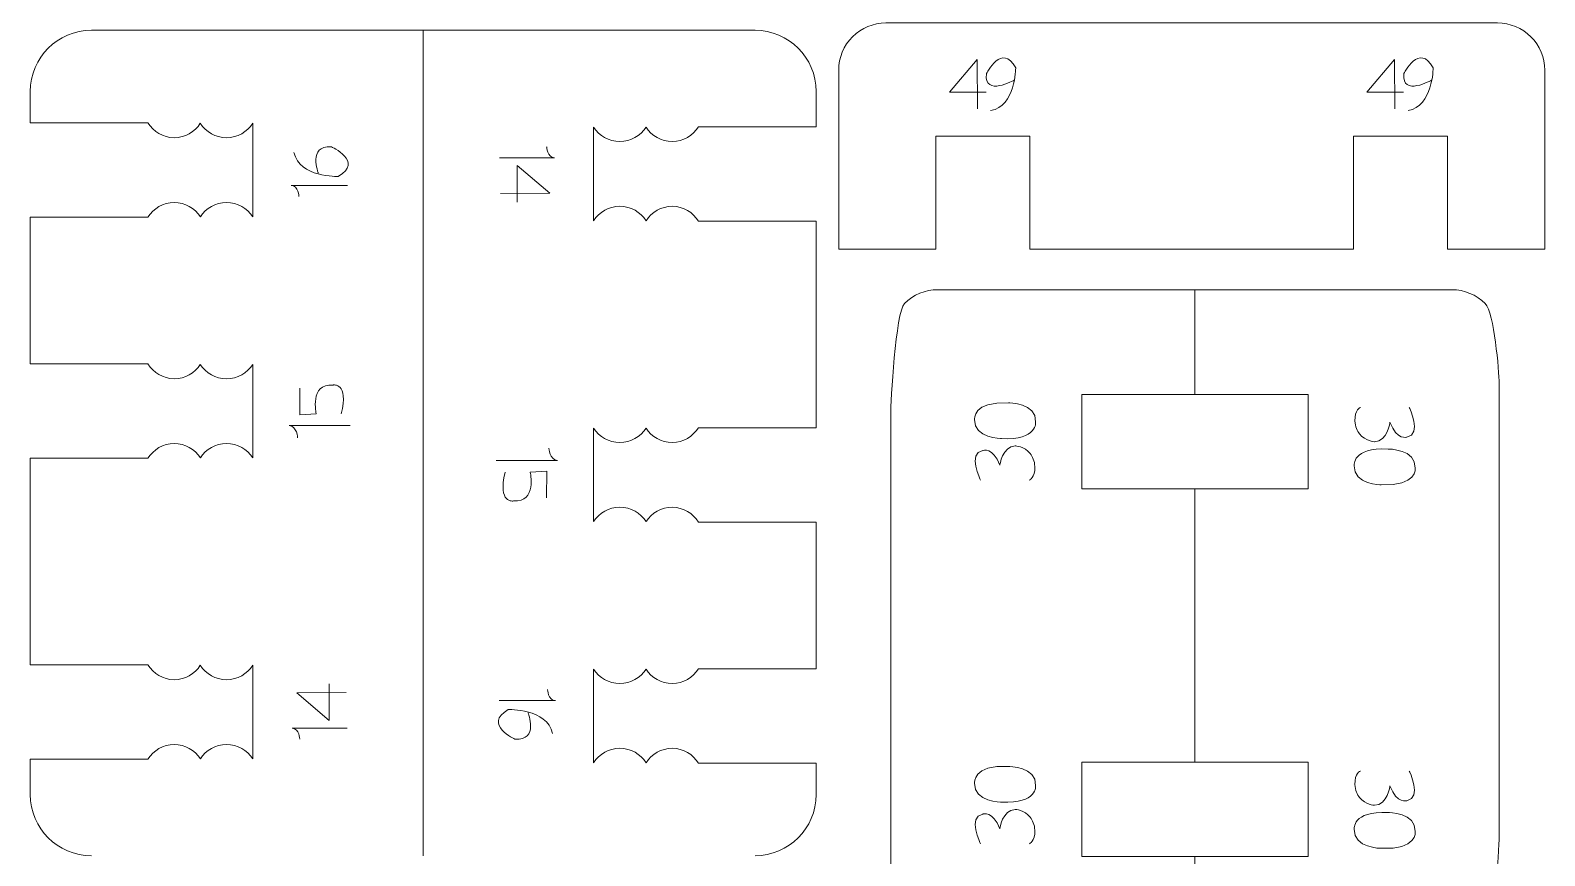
# Model space of a CAD drawing. Header units: centimetres. Extents: x -25 to 25, y -32.5 to 32.5.
# Drawn here: x -17.586 to -12.726, y 1.013 to 3.662 of the extents above; entities that cross this region are included whole.
import ezdxf

# ---------------------------------------------------------------- set-up
doc = ezdxf.new("R2010")
doc.units = ezdxf.units.CM
doc.header["$MEASUREMENT"] = 0
doc.layers.add('Capa 1', color=7, linetype='Continuous')

msp = doc.modelspace()

# ---------------------------------------------------------------- linework, layer by layer
at = {"layer": 'Capa 1', "color": 250, "lineweight": 9}
for points, knots in [([(-17.39041, 3.66215), (-17.49821, 3.66215), (-17.58641, 3.57395), (-17.58641, 3.46615), (-17.58641, 3.46615), (-17.58641, 3.46615), (-17.58641, 3.36504), (-17.58641, 3.36504), (-17.58641, 3.36504), (-17.58641, 3.36504), (-17.20912, 3.36504), (-17.20912, 3.36504), (-17.20912, 3.36504), (-17.19134, 3.33734), (-17.16042, 3.3175), (-17.12506, 3.3175), (-17.12506, 3.3175), (-17.0897, 3.3175), (-17.05862, 3.33586), (-17.04084, 3.36356)], [0, 0, 0, 0, 0.1666667, 0.1666667, 0.1666667, 0.1666667, 0.3333333, 0.3333333, 0.3333333, 0.3333333, 0.5, 0.5, 0.5, 0.5, 0.6666667, 0.6666667, 0.6666667, 0.6666667, 1, 1, 1, 1]), ([(-15.26053, 3.66215), (-15.15273, 3.66215), (-15.06453, 3.57395), (-15.06453, 3.46615), (-15.06453, 3.46615), (-15.06453, 3.46615), (-15.06453, 3.35264), (-15.06453, 3.35264), (-15.06453, 3.35264), (-15.06453, 3.35264), (-15.44182, 3.35264), (-15.44182, 3.35264), (-15.44182, 3.35264), (-15.4596, 3.32494), (-15.49068, 3.30507), (-15.52604, 3.30507), (-15.52604, 3.30507), (-15.5614, 3.30507), (-15.59248, 3.32343), (-15.61026, 3.35113)], [0, 0, 0, 0, 0.1666667, 0.1666667, 0.1666667, 0.1666667, 0.3333333, 0.3333333, 0.3333333, 0.3333333, 0.5, 0.5, 0.5, 0.5, 0.6666667, 0.6666667, 0.6666667, 0.6666667, 1, 1, 1, 1]), ([(-14.37847, 2.95941), (-14.37847, 2.95941), (-14.37847, 3.3225), (-14.37847, 3.3225), (-14.37847, 3.3225), (-14.37847, 3.3225), (-14.67981, 3.3225), (-14.67981, 3.3225), (-14.67981, 3.3225), (-14.67981, 3.3225), (-14.67981, 2.95941), (-14.67981, 2.95941), (-14.67981, 2.95941), (-14.67981, 2.95941), (-14.992, 2.95941), (-14.992, 2.95941), (-14.992, 2.95941), (-14.992, 2.95941), (-14.992, 3.53432), (-14.992, 3.53432), (-14.992, 3.53432), (-14.99195, 3.57446), (-14.97598, 3.61303), (-14.9476, 3.64137), (-14.9476, 3.64137), (-14.91921, 3.66971), (-14.88083, 3.68568), (-14.84068, 3.68563), (-14.84068, 3.68563), (-14.84068, 3.68563), (-12.87758, 3.68563), (-12.87758, 3.68563), (-12.87758, 3.68563), (-12.83743, 3.68558), (-12.79891, 3.66957), (-12.77057, 3.64123), (-12.77057, 3.64123), (-12.74223, 3.61284), (-12.72626, 3.57446), (-12.72631, 3.53432), (-12.72631, 3.53432), (-12.72631, 3.53432), (-12.72631, 2.95941), (-12.72631, 2.95941), (-12.72631, 2.95941), (-12.72631, 2.95941), (-13.0385, 2.95941), (-13.0385, 2.95941), (-13.0385, 2.95941), (-13.0385, 2.95941), (-13.0385, 3.3225), (-13.0385, 3.3225), (-13.0385, 3.3225), (-13.0385, 3.3225), (-13.33978, 3.3225), (-13.33978, 3.3225), (-13.33978, 3.3225), (-13.33978, 3.3225), (-13.33978, 2.95941), (-13.33978, 2.95941), (-13.33978, 2.95941), (-13.33978, 2.95941), (-14.37847, 2.95941), (-14.37847, 2.95941)], [0, 0, 0, 0, 0.0588235, 0.0588235, 0.0588235, 0.0588235, 0.1176471, 0.1176471, 0.1176471, 0.1176471, 0.1764706, 0.1764706, 0.1764706, 0.1764706, 0.2352941, 0.2352941, 0.2352941, 0.2352941, 0.2941176, 0.2941176, 0.2941176, 0.2941176, 0.3529412, 0.3529412, 0.3529412, 0.3529412, 0.4117647, 0.4117647, 0.4117647, 0.4117647, 0.4705882, 0.4705882, 0.4705882, 0.4705882, 0.5294118, 0.5294118, 0.5294118, 0.5294118, 0.5882353, 0.5882353, 0.5882353, 0.5882353, 0.6470588, 0.6470588, 0.6470588, 0.6470588, 0.7058824, 0.7058824, 0.7058824, 0.7058824, 0.7647059, 0.7647059, 0.7647059, 0.7647059, 0.8235294, 0.8235294, 0.8235294, 0.8235294, 0.8823529, 0.8823529, 0.8823529, 0.8823529, 1, 1, 1, 1]), ([(-17.04084, 3.36356), (-17.02306, 3.33586), (-16.99198, 3.3175), (-16.95662, 3.3175), (-16.95662, 3.3175), (-16.92126, 3.3175), (-16.89018, 3.33586), (-16.8724, 3.36356)], [0, 0, 0, 0, 0.3333333, 0.3333333, 0.3333333, 0.3333333, 1, 1, 1, 1]), ([(-15.61026, 3.35113), (-15.62804, 3.32343), (-15.65912, 3.30507), (-15.69448, 3.30507), (-15.69448, 3.30507), (-15.72984, 3.30507), (-15.76092, 3.32343), (-15.7787, 3.35113)], [0, 0, 0, 0, 0.3333333, 0.3333333, 0.3333333, 0.3333333, 1, 1, 1, 1]), ([(-17.04084, 2.59), (-17.05862, 2.5623), (-17.0897, 2.54394), (-17.12506, 2.54394), (-17.12506, 2.54394), (-17.16042, 2.54394), (-17.19134, 2.56378), (-17.20912, 2.59148), (-17.20912, 2.59148), (-17.20912, 2.59148), (-17.58641, 2.59148), (-17.58641, 2.59148), (-17.58641, 2.59148), (-17.58641, 2.59148), (-17.58641, 3.06204), (-17.58641, 3.06204), (-17.58641, 3.06204), (-17.58641, 3.06204), (-17.20912, 3.06204), (-17.20912, 3.06204), (-17.20912, 3.06204), (-17.19134, 3.08974), (-17.16026, 3.10961), (-17.1249, 3.10961), (-17.1249, 3.10961), (-17.08954, 3.10961), (-17.05846, 3.09125), (-17.04068, 3.06355)], [0, 0, 0, 0, 0.125, 0.125, 0.125, 0.125, 0.25, 0.25, 0.25, 0.25, 0.375, 0.375, 0.375, 0.375, 0.5, 0.5, 0.5, 0.5, 0.625, 0.625, 0.625, 0.625, 0.75, 0.75, 0.75, 0.75, 1, 1, 1, 1]), ([(-17.04068, 3.06355), (-17.0229, 3.09125), (-16.99182, 3.10961), (-16.95646, 3.10961), (-16.95646, 3.10961), (-16.9211, 3.10961), (-16.89002, 3.09125), (-16.87224, 3.06355)], [0, 0, 0, 0, 0.3333333, 0.3333333, 0.3333333, 0.3333333, 1, 1, 1, 1]), ([(-15.6101, 3.05112), (-15.62788, 3.07882), (-15.65896, 3.09718), (-15.69432, 3.09718), (-15.69432, 3.09718), (-15.72968, 3.09718), (-15.76076, 3.07882), (-15.77854, 3.05112)], [0, 0, 0, 0, 0.3333333, 0.3333333, 0.3333333, 0.3333333, 1, 1, 1, 1]), ([(-15.6101, 3.05112), (-15.59232, 3.07882), (-15.56124, 3.09718), (-15.52588, 3.09718), (-15.52588, 3.09718), (-15.49052, 3.09718), (-15.4596, 3.07734), (-15.44182, 3.04964), (-15.44182, 3.04964), (-15.44182, 3.04964), (-15.06453, 3.04964), (-15.06453, 3.04964), (-15.06453, 3.04964), (-15.06453, 3.04964), (-15.06453, 2.38671), (-15.06453, 2.38671), (-15.06453, 2.38671), (-15.06453, 2.38671), (-15.44182, 2.38671), (-15.44182, 2.38671), (-15.44182, 2.38671), (-15.4596, 2.35901), (-15.49068, 2.33914), (-15.52604, 2.33914), (-15.52604, 2.33914), (-15.5614, 2.33914), (-15.59248, 2.3575), (-15.61026, 2.3852)], [0, 0, 0, 0, 0.125, 0.125, 0.125, 0.125, 0.25, 0.25, 0.25, 0.25, 0.375, 0.375, 0.375, 0.375, 0.5, 0.5, 0.5, 0.5, 0.625, 0.625, 0.625, 0.625, 0.75, 0.75, 0.75, 0.75, 1, 1, 1, 1]), ([(-14.212, 1.2372), (-14.212, 1.2372), (-14.212, 1.0859), (-14.212, 1.0859), (-14.212, 1.0859), (-14.212, 1.0859), (-14.212, 1.01025), (-14.212, 1.01025), (-14.212, 1.01025), (-14.212, 1.01025), (-13.84892, 1.01025), (-13.84892, 1.01025), (-13.84892, 1.01025), (-13.84892, 1.01025), (-13.84892, 0.67373), (-13.84892, 0.67373), (-13.84892, 0.67373), (-13.84892, 0.67373), (-14.67383, 0.67373), (-14.67383, 0.67373), (-14.67383, 0.67373), (-14.71398, 0.67378), (-14.75255, 0.68975), (-14.78088, 0.71813), (-14.78088, 0.71813), (-14.80921, 0.74652), (-14.82519, 0.9349), (-14.82514, 0.97505), (-14.82514, 0.97505), (-14.82514, 0.97505), (-14.82514, 2.42822), (-14.82514, 2.42822), (-14.82514, 2.42822), (-14.82514, 2.46836), (-14.80912, 2.75687), (-14.78074, 2.78523), (-14.78074, 2.78523), (-14.75234, 2.8136), (-14.71398, 2.82952), (-14.67383, 2.82947), (-14.67383, 2.82947), (-14.67383, 2.82947), (-13.84892, 2.82947), (-13.84892, 2.82947), (-13.84892, 2.82947), (-13.84892, 2.82947), (-13.84892, 2.49298), (-13.84892, 2.49298), (-13.84892, 2.49298), (-13.84892, 2.49298), (-14.212, 2.49298), (-14.212, 2.49298), (-14.212, 2.49298), (-14.212, 2.49298), (-14.212, 2.41732), (-14.212, 2.41732), (-14.212, 2.41732), (-14.212, 2.41732), (-14.212, 2.26605), (-14.212, 2.26605), (-14.212, 2.26605), (-14.212, 2.26605), (-14.212, 2.19038), (-14.212, 2.19038), (-14.212, 2.19038), (-14.212, 2.19038), (-13.84892, 2.19038), (-13.84892, 2.19038), (-13.84892, 2.19038), (-13.84892, 2.19038), (-13.84892, 1.31285), (-13.84892, 1.31285), (-13.84892, 1.31285), (-13.84892, 1.31285), (-14.212, 1.31285), (-14.212, 1.31285), (-14.212, 1.31285), (-14.212, 1.31285), (-14.212, 1.2372), (-14.212, 1.2372)], [0, 0, 0, 0, 0.047619, 0.047619, 0.047619, 0.047619, 0.0952381, 0.0952381, 0.0952381, 0.0952381, 0.1428571, 0.1428571, 0.1428571, 0.1428571, 0.1904762, 0.1904762, 0.1904762, 0.1904762, 0.2380952, 0.2380952, 0.2380952, 0.2380952, 0.2857143, 0.2857143, 0.2857143, 0.2857143, 0.3333333, 0.3333333, 0.3333333, 0.3333333, 0.3809524, 0.3809524, 0.3809524, 0.3809524, 0.4285714, 0.4285714, 0.4285714, 0.4285714, 0.4761905, 0.4761905, 0.4761905, 0.4761905, 0.5238095, 0.5238095, 0.5238095, 0.5238095, 0.5714286, 0.5714286, 0.5714286, 0.5714286, 0.6190476, 0.6190476, 0.6190476, 0.6190476, 0.6666667, 0.6666667, 0.6666667, 0.6666667, 0.7142857, 0.7142857, 0.7142857, 0.7142857, 0.7619048, 0.7619048, 0.7619048, 0.7619048, 0.8095238, 0.8095238, 0.8095238, 0.8095238, 0.8571429, 0.8571429, 0.8571429, 0.8571429, 0.9047619, 0.9047619, 0.9047619, 0.9047619, 1, 1, 1, 1]), ([(-13.84892, 2.8295), (-13.84892, 2.8295), (-13.02401, 2.8295), (-13.02401, 2.8295), (-13.02401, 2.8295), (-12.98386, 2.82945), (-12.94529, 2.81348), (-12.91696, 2.7851), (-12.91696, 2.7851), (-12.88863, 2.75671), (-12.87265, 2.56833), (-12.8727, 2.52818), (-12.8727, 2.52818), (-12.8727, 2.52818), (-12.8727, 1.07501), (-12.8727, 1.07501), (-12.8727, 1.07501), (-12.8727, 1.03487), (-12.88872, 0.74636), (-12.9171, 0.718), (-12.9171, 0.718), (-12.9455, 0.68963), (-12.98386, 0.67371), (-13.02401, 0.67376), (-13.02401, 0.67376), (-13.02401, 0.67376), (-13.84892, 0.67376), (-13.84892, 0.67376)], [0, 0, 0, 0, 0.125, 0.125, 0.125, 0.125, 0.25, 0.25, 0.25, 0.25, 0.375, 0.375, 0.375, 0.375, 0.5, 0.5, 0.5, 0.5, 0.625, 0.625, 0.625, 0.625, 0.75, 0.75, 0.75, 0.75, 1, 1, 1, 1]), ([(-17.04084, 2.59), (-17.02306, 2.5623), (-16.99198, 2.54394), (-16.95662, 2.54394), (-16.95662, 2.54394), (-16.92126, 2.54394), (-16.89018, 2.5623), (-16.8724, 2.59)], [0, 0, 0, 0, 0.3333333, 0.3333333, 0.3333333, 0.3333333, 1, 1, 1, 1]), ([(-13.84892, 2.19038), (-13.84892, 2.19038), (-13.48584, 2.19038), (-13.48584, 2.19038), (-13.48584, 2.19038), (-13.48584, 2.19038), (-13.48584, 2.26603), (-13.48584, 2.26603), (-13.48584, 2.26603), (-13.48584, 2.26603), (-13.48584, 2.41733), (-13.48584, 2.41733), (-13.48584, 2.41733), (-13.48584, 2.41733), (-13.48584, 2.49298), (-13.48584, 2.49298), (-13.48584, 2.49298), (-13.48584, 2.49298), (-13.84892, 2.49298), (-13.84892, 2.49298)], [0, 0, 0, 0, 0.1666667, 0.1666667, 0.1666667, 0.1666667, 0.3333333, 0.3333333, 0.3333333, 0.3333333, 0.5, 0.5, 0.5, 0.5, 0.6666667, 0.6666667, 0.6666667, 0.6666667, 1, 1, 1, 1]), ([(-15.61026, 2.3852), (-15.62804, 2.3575), (-15.65912, 2.33914), (-15.69448, 2.33914), (-15.69448, 2.33914), (-15.72984, 2.33914), (-15.76092, 2.3575), (-15.7787, 2.3852)], [0, 0, 0, 0, 0.3333333, 0.3333333, 0.3333333, 0.3333333, 1, 1, 1, 1]), ([(-17.04084, 1.62407), (-17.05862, 1.59637), (-17.0897, 1.57801), (-17.12506, 1.57801), (-17.12506, 1.57801), (-17.16042, 1.57801), (-17.19134, 1.59785), (-17.20912, 1.62555), (-17.20912, 1.62555), (-17.20912, 1.62555), (-17.58641, 1.62555), (-17.58641, 1.62555), (-17.58641, 1.62555), (-17.58641, 1.62555), (-17.58641, 2.28848), (-17.58641, 2.28848), (-17.58641, 2.28848), (-17.58641, 2.28848), (-17.20912, 2.28848), (-17.20912, 2.28848), (-17.20912, 2.28848), (-17.19134, 2.31618), (-17.16026, 2.33605), (-17.1249, 2.33605), (-17.1249, 2.33605), (-17.08954, 2.33605), (-17.05846, 2.31769), (-17.04068, 2.28999)], [0, 0, 0, 0, 0.125, 0.125, 0.125, 0.125, 0.25, 0.25, 0.25, 0.25, 0.375, 0.375, 0.375, 0.375, 0.5, 0.5, 0.5, 0.5, 0.625, 0.625, 0.625, 0.625, 0.75, 0.75, 0.75, 0.75, 1, 1, 1, 1]), ([(-17.04068, 2.28999), (-17.0229, 2.31769), (-16.99182, 2.33605), (-16.95646, 2.33605), (-16.95646, 2.33605), (-16.9211, 2.33605), (-16.89002, 2.31769), (-16.87224, 2.28999)], [0, 0, 0, 0, 0.3333333, 0.3333333, 0.3333333, 0.3333333, 1, 1, 1, 1]), ([(-15.6101, 2.08519), (-15.62788, 2.11289), (-15.65896, 2.13125), (-15.69432, 2.13125), (-15.69432, 2.13125), (-15.72968, 2.13125), (-15.76076, 2.11289), (-15.77854, 2.08519)], [0, 0, 0, 0, 0.3333333, 0.3333333, 0.3333333, 0.3333333, 1, 1, 1, 1]), ([(-15.6101, 2.08519), (-15.59232, 2.11289), (-15.56124, 2.13125), (-15.52588, 2.13125), (-15.52588, 2.13125), (-15.49052, 2.13125), (-15.4596, 2.11141), (-15.44182, 2.08371), (-15.44182, 2.08371), (-15.44182, 2.08371), (-15.06453, 2.08371), (-15.06453, 2.08371), (-15.06453, 2.08371), (-15.06453, 2.08371), (-15.06453, 1.61315), (-15.06453, 1.61315), (-15.06453, 1.61315), (-15.06453, 1.61315), (-15.44182, 1.61315), (-15.44182, 1.61315), (-15.44182, 1.61315), (-15.4596, 1.58545), (-15.49068, 1.56558), (-15.52604, 1.56558), (-15.52604, 1.56558), (-15.5614, 1.56558), (-15.59248, 1.58394), (-15.61026, 1.61164)], [0, 0, 0, 0, 0.125, 0.125, 0.125, 0.125, 0.25, 0.25, 0.25, 0.25, 0.375, 0.375, 0.375, 0.375, 0.5, 0.5, 0.5, 0.5, 0.625, 0.625, 0.625, 0.625, 0.75, 0.75, 0.75, 0.75, 1, 1, 1, 1]), ([(-17.04084, 1.62407), (-17.02306, 1.59637), (-16.99198, 1.57801), (-16.95662, 1.57801), (-16.95662, 1.57801), (-16.92126, 1.57801), (-16.89018, 1.59637), (-16.8724, 1.62407)], [0, 0, 0, 0, 0.3333333, 0.3333333, 0.3333333, 0.3333333, 1, 1, 1, 1]), ([(-15.61026, 1.61164), (-15.62804, 1.58394), (-15.65912, 1.56558), (-15.69448, 1.56558), (-15.69448, 1.56558), (-15.72984, 1.56558), (-15.76092, 1.58394), (-15.7787, 1.61164)], [0, 0, 0, 0, 0.3333333, 0.3333333, 0.3333333, 0.3333333, 1, 1, 1, 1]), ([(-17.39041, 1.01304), (-17.49821, 1.01304), (-17.58641, 1.10124), (-17.58641, 1.20904), (-17.58641, 1.20904), (-17.58641, 1.20904), (-17.58641, 1.32255), (-17.58641, 1.32255), (-17.58641, 1.32255), (-17.58641, 1.32255), (-17.20912, 1.32255), (-17.20912, 1.32255), (-17.20912, 1.32255), (-17.19134, 1.35025), (-17.16026, 1.37012), (-17.1249, 1.37012), (-17.1249, 1.37012), (-17.08954, 1.37012), (-17.05846, 1.35176), (-17.04068, 1.32406)], [0, 0, 0, 0, 0.1666667, 0.1666667, 0.1666667, 0.1666667, 0.3333333, 0.3333333, 0.3333333, 0.3333333, 0.5, 0.5, 0.5, 0.5, 0.6666667, 0.6666667, 0.6666667, 0.6666667, 1, 1, 1, 1]), ([(-17.04068, 1.32406), (-17.0229, 1.35176), (-16.99182, 1.37012), (-16.95646, 1.37012), (-16.95646, 1.37012), (-16.9211, 1.37012), (-16.89002, 1.35176), (-16.87224, 1.32406)], [0, 0, 0, 0, 0.3333333, 0.3333333, 0.3333333, 0.3333333, 1, 1, 1, 1]), ([(-15.6101, 1.31163), (-15.62788, 1.33933), (-15.65896, 1.35769), (-15.69432, 1.35769), (-15.69432, 1.35769), (-15.72968, 1.35769), (-15.76076, 1.33933), (-15.77854, 1.31163)], [0, 0, 0, 0, 0.3333333, 0.3333333, 0.3333333, 0.3333333, 1, 1, 1, 1]), ([(-15.26053, 1.01304), (-15.15273, 1.01304), (-15.06453, 1.10124), (-15.06453, 1.20904), (-15.06453, 1.20904), (-15.06453, 1.20904), (-15.06453, 1.31015), (-15.06453, 1.31015), (-15.06453, 1.31015), (-15.06453, 1.31015), (-15.44182, 1.31015), (-15.44182, 1.31015), (-15.44182, 1.31015), (-15.4596, 1.33785), (-15.49052, 1.35769), (-15.52588, 1.35769), (-15.52588, 1.35769), (-15.56124, 1.35769), (-15.59232, 1.33933), (-15.6101, 1.31163)], [0, 0, 0, 0, 0.1666667, 0.1666667, 0.1666667, 0.1666667, 0.3333333, 0.3333333, 0.3333333, 0.3333333, 0.5, 0.5, 0.5, 0.5, 0.6666667, 0.6666667, 0.6666667, 0.6666667, 1, 1, 1, 1]), ([(-13.84892, 1.01025), (-13.84892, 1.01025), (-13.48584, 1.01025), (-13.48584, 1.01025), (-13.48584, 1.01025), (-13.48584, 1.01025), (-13.48584, 1.08591), (-13.48584, 1.08591), (-13.48584, 1.08591), (-13.48584, 1.08591), (-13.48584, 1.23718), (-13.48584, 1.23718), (-13.48584, 1.23718), (-13.48584, 1.23718), (-13.48584, 1.31285), (-13.48584, 1.31285), (-13.48584, 1.31285), (-13.48584, 1.31285), (-13.84892, 1.31285), (-13.84892, 1.31285)], [0, 0, 0, 0, 0.1666667, 0.1666667, 0.1666667, 0.1666667, 0.3333333, 0.3333333, 0.3333333, 0.3333333, 0.5, 0.5, 0.5, 0.5, 0.6666667, 0.6666667, 0.6666667, 0.6666667, 1, 1, 1, 1])]:
    msp.add_open_spline(points, degree=3, knots=knots, dxfattribs=at)
at = {"layer": 'Capa 1', "color": 250, "lineweight": 20}
msp.add_open_spline([(-17.39041, 3.66215), (-17.39041, 3.66215), (-15.26053, 3.66215), (-15.26053, 3.66215)], degree=3, dxfattribs=at)
at = {"layer": 'Capa 1', "color": 250, "lineweight": 9}
for points in [[(-16.32547, 1.01304), (-16.32547, 1.01304), (-16.32547, 3.66215), (-16.32547, 3.66215)], [(-16.87224, 3.06355), (-16.87224, 3.06355), (-16.8724, 3.36356), (-16.8724, 3.36356)], [(-15.7787, 3.35113), (-15.7787, 3.35113), (-15.77854, 3.05112), (-15.77854, 3.05112)], [(-16.87224, 2.28999), (-16.87224, 2.28999), (-16.8724, 2.59), (-16.8724, 2.59)], [(-15.7787, 2.3852), (-15.7787, 2.3852), (-15.77854, 2.08519), (-15.77854, 2.08519)], [(-16.87224, 1.32406), (-16.87224, 1.32406), (-16.8724, 1.62407), (-16.8724, 1.62407)], [(-15.7787, 1.61164), (-15.7787, 1.61164), (-15.77854, 1.31163), (-15.77854, 1.31163)]]:
    msp.add_open_spline(points, degree=3, dxfattribs=at)
at = {"layer": 'Capa 1', "color": 22, "lineweight": 5}
for points, knots in [([(-14.42809, 3.50255), (-14.42809, 3.50255), (-14.52518, 3.4477), (-14.51822, 3.52259), (-14.51822, 3.52259), (-14.51822, 3.52259), (-14.46769, 3.62388), (-14.42396, 3.54115), (-14.42396, 3.54115), (-14.42396, 3.54115), (-14.42436, 3.41828), (-14.50445, 3.40452)], [0, 0, 0, 0, 0.25, 0.25, 0.25, 0.25, 0.5, 0.5, 0.5, 0.5, 1, 1, 1, 1]), ([(-13.08849, 3.50255), (-13.08849, 3.50255), (-13.18558, 3.4477), (-13.17862, 3.52259), (-13.17862, 3.52259), (-13.17862, 3.52259), (-13.12809, 3.62388), (-13.08436, 3.54115), (-13.08436, 3.54115), (-13.08436, 3.54115), (-13.08476, 3.41828), (-13.16485, 3.40452)], [0, 0, 0, 0, 0.25, 0.25, 0.25, 0.25, 0.5, 0.5, 0.5, 0.5, 1, 1, 1, 1]), ([(-14.51867, 3.46399), (-14.51867, 3.46399), (-14.63691, 3.46399), (-14.63691, 3.46399), (-14.63691, 3.46399), (-14.63691, 3.46399), (-14.54797, 3.56864), (-14.54797, 3.56864), (-14.54797, 3.56864), (-14.54797, 3.56864), (-14.54694, 3.40955), (-14.54694, 3.40955)], [0, 0, 0, 0, 0.25, 0.25, 0.25, 0.25, 0.5, 0.5, 0.5, 0.5, 1, 1, 1, 1]), ([(-13.17907, 3.46399), (-13.17907, 3.46399), (-13.29731, 3.46399), (-13.29731, 3.46399), (-13.29731, 3.46399), (-13.29731, 3.46399), (-13.20837, 3.56864), (-13.20837, 3.56864), (-13.20837, 3.56864), (-13.20837, 3.56864), (-13.20734, 3.40955), (-13.20734, 3.40955)], [0, 0, 0, 0, 0.25, 0.25, 0.25, 0.25, 0.5, 0.5, 0.5, 0.5, 1, 1, 1, 1]), ([(-16.66197, 3.20316), (-16.66197, 3.20316), (-16.69693, 3.2927), (-16.62048, 3.28843), (-16.62048, 3.28843), (-16.62048, 3.28843), (-16.51547, 3.24084), (-16.59799, 3.19319), (-16.59799, 3.19319), (-16.59799, 3.19319), (-16.72309, 3.18893), (-16.74013, 3.26991)], [0, 0, 0, 0, 0.25, 0.25, 0.25, 0.25, 0.5, 0.5, 0.5, 0.5, 1, 1, 1, 1]), ([(-16.02351, 3.11045), (-16.02351, 3.11045), (-16.02351, 3.22806), (-16.02351, 3.22806), (-16.02351, 3.22806), (-16.02351, 3.22806), (-15.91942, 3.1396), (-15.91942, 3.1396), (-15.91942, 3.1396), (-15.91942, 3.1396), (-16.07766, 3.13858), (-16.07766, 3.13858)], [0, 0, 0, 0, 0.25, 0.25, 0.25, 0.25, 0.5, 0.5, 0.5, 0.5, 1, 1, 1, 1]), ([(-16.66871, 2.4308), (-16.66871, 2.4308), (-16.69127, 2.52931), (-16.61512, 2.52352), (-16.61512, 2.52352), (-16.61512, 2.52352), (-16.56291, 2.53394), (-16.58842, 2.4308)], [0, 0, 0, 0, 0.3333333, 0.3333333, 0.3333333, 0.3333333, 1, 1, 1, 1]), ([(-16.72105, 2.51346), (-16.72105, 2.51346), (-16.72157, 2.42771), (-16.72157, 2.42771), (-16.72157, 2.42771), (-16.72157, 2.42771), (-16.66871, 2.4308), (-16.66871, 2.4308)], [0, 0, 0, 0, 0.3333333, 0.3333333, 0.3333333, 0.3333333, 1, 1, 1, 1]), ([(-14.55597, 2.41277), (-14.55597, 2.41277), (-14.56362, 2.47244), (-14.44678, 2.46645), (-14.44678, 2.46645), (-14.44678, 2.46645), (-14.35773, 2.46641), (-14.35997, 2.40545)], [0, 0, 0, 0, 0.3333333, 0.3333333, 0.3333333, 0.3333333, 1, 1, 1, 1]), ([(-13.31794, 2.45175), (-13.31794, 2.45175), (-13.33642, 2.44452), (-13.33522, 2.40847), (-13.33522, 2.40847), (-13.3346, 2.38976), (-13.32791, 2.37636), (-13.32026, 2.36664), (-13.32026, 2.36664), (-13.30156, 2.34294), (-13.27252, 2.34172), (-13.27252, 2.34172), (-13.27252, 2.34172), (-13.23081, 2.34294), (-13.22277, 2.40416), (-13.22277, 2.40416), (-13.22277, 2.40416), (-13.20048, 2.3442), (-13.16835, 2.35657), (-13.16835, 2.35657), (-13.16835, 2.35657), (-13.11892, 2.36521), (-13.16091, 2.45175), (-13.16091, 2.45175)], [0, 0, 0, 0, 0.1428571, 0.1428571, 0.1428571, 0.1428571, 0.2857143, 0.2857143, 0.2857143, 0.2857143, 0.4285714, 0.4285714, 0.4285714, 0.4285714, 0.5714286, 0.5714286, 0.5714286, 0.5714286, 0.7142857, 0.7142857, 0.7142857, 0.7142857, 1, 1, 1, 1]), ([(-14.36019, 2.40545), (-14.36019, 2.40545), (-14.3525, 2.34583), (-14.4694, 2.35184), (-14.4694, 2.35184), (-14.4694, 2.35184), (-14.55846, 2.35184), (-14.55616, 2.41277)], [0, 0, 0, 0, 0.3333333, 0.3333333, 0.3333333, 0.3333333, 1, 1, 1, 1]), ([(-14.3799, 2.21836), (-14.3799, 2.21836), (-14.36142, 2.22559), (-14.36262, 2.26164), (-14.36262, 2.26164), (-14.36324, 2.28035), (-14.36993, 2.29375), (-14.37758, 2.30347), (-14.37758, 2.30347), (-14.39628, 2.32717), (-14.42532, 2.32839), (-14.42532, 2.32839), (-14.42532, 2.32839), (-14.46703, 2.32717), (-14.47507, 2.26595), (-14.47507, 2.26595), (-14.47507, 2.26595), (-14.49736, 2.32591), (-14.52949, 2.31354), (-14.52949, 2.31354), (-14.52949, 2.31354), (-14.57892, 2.3049), (-14.53693, 2.21836), (-14.53693, 2.21836)], [0, 0, 0, 0, 0.1428571, 0.1428571, 0.1428571, 0.1428571, 0.2857143, 0.2857143, 0.2857143, 0.2857143, 0.4285714, 0.4285714, 0.4285714, 0.4285714, 0.5714286, 0.5714286, 0.5714286, 0.5714286, 0.7142857, 0.7142857, 0.7142857, 0.7142857, 1, 1, 1, 1]), ([(-13.33765, 2.26466), (-13.33765, 2.26466), (-13.34534, 2.32428), (-13.22844, 2.31827), (-13.22844, 2.31827), (-13.22844, 2.31827), (-13.13938, 2.31827), (-13.14168, 2.25734)], [0, 0, 0, 0, 0.3333333, 0.3333333, 0.3333333, 0.3333333, 1, 1, 1, 1]), ([(-15.98197, 2.24434), (-15.98197, 2.24434), (-15.95941, 2.14583), (-16.03556, 2.15162), (-16.03556, 2.15162), (-16.03556, 2.15162), (-16.08777, 2.1412), (-16.06226, 2.24434)], [0, 0, 0, 0, 0.3333333, 0.3333333, 0.3333333, 0.3333333, 1, 1, 1, 1]), ([(-15.92963, 2.16168), (-15.92963, 2.16168), (-15.92911, 2.24743), (-15.92911, 2.24743), (-15.92911, 2.24743), (-15.92911, 2.24743), (-15.98197, 2.24434), (-15.98197, 2.24434)], [0, 0, 0, 0, 0.3333333, 0.3333333, 0.3333333, 0.3333333, 1, 1, 1, 1]), ([(-13.14187, 2.25734), (-13.14187, 2.25734), (-13.13422, 2.19767), (-13.25106, 2.20366), (-13.25106, 2.20366), (-13.25106, 2.20366), (-13.34011, 2.2037), (-13.33787, 2.26466)], [0, 0, 0, 0, 0.3333333, 0.3333333, 0.3333333, 0.3333333, 1, 1, 1, 1]), ([(-16.62717, 1.56469), (-16.62717, 1.56469), (-16.62717, 1.44708), (-16.62717, 1.44708), (-16.62717, 1.44708), (-16.62717, 1.44708), (-16.73126, 1.53554), (-16.73126, 1.53554), (-16.73126, 1.53554), (-16.73126, 1.53554), (-16.57302, 1.53656), (-16.57302, 1.53656)], [0, 0, 0, 0, 0.25, 0.25, 0.25, 0.25, 0.5, 0.5, 0.5, 0.5, 1, 1, 1, 1]), ([(-15.98871, 1.47198), (-15.98871, 1.47198), (-15.95375, 1.38244), (-16.0302, 1.38671), (-16.0302, 1.38671), (-16.0302, 1.38671), (-16.13521, 1.4343), (-16.05269, 1.48195), (-16.05269, 1.48195), (-16.05269, 1.48195), (-15.92759, 1.48621), (-15.91055, 1.40523)], [0, 0, 0, 0, 0.25, 0.25, 0.25, 0.25, 0.5, 0.5, 0.5, 0.5, 1, 1, 1, 1]), ([(-14.55597, 1.24589), (-14.55597, 1.24589), (-14.56362, 1.30556), (-14.44678, 1.29957), (-14.44678, 1.29957), (-14.44678, 1.29957), (-14.35773, 1.29953), (-14.35997, 1.23857)], [0, 0, 0, 0, 0.3333333, 0.3333333, 0.3333333, 0.3333333, 1, 1, 1, 1]), ([(-13.31794, 1.28487), (-13.31794, 1.28487), (-13.33642, 1.27764), (-13.33522, 1.24159), (-13.33522, 1.24159), (-13.3346, 1.22288), (-13.32791, 1.20948), (-13.32026, 1.19976), (-13.32026, 1.19976), (-13.30156, 1.17606), (-13.27252, 1.17484), (-13.27252, 1.17484), (-13.27252, 1.17484), (-13.23081, 1.17606), (-13.22277, 1.23728), (-13.22277, 1.23728), (-13.22277, 1.23728), (-13.20048, 1.17732), (-13.16835, 1.18969), (-13.16835, 1.18969), (-13.16835, 1.18969), (-13.11892, 1.19833), (-13.16091, 1.28487), (-13.16091, 1.28487)], [0, 0, 0, 0, 0.1428571, 0.1428571, 0.1428571, 0.1428571, 0.2857143, 0.2857143, 0.2857143, 0.2857143, 0.4285714, 0.4285714, 0.4285714, 0.4285714, 0.5714286, 0.5714286, 0.5714286, 0.5714286, 0.7142857, 0.7142857, 0.7142857, 0.7142857, 1, 1, 1, 1]), ([(-14.36019, 1.23857), (-14.36019, 1.23857), (-14.3525, 1.17895), (-14.4694, 1.18496), (-14.4694, 1.18496), (-14.4694, 1.18496), (-14.55846, 1.18496), (-14.55616, 1.24589)], [0, 0, 0, 0, 0.3333333, 0.3333333, 0.3333333, 0.3333333, 1, 1, 1, 1]), ([(-14.3799, 1.05148), (-14.3799, 1.05148), (-14.36142, 1.05871), (-14.36262, 1.09476), (-14.36262, 1.09476), (-14.36324, 1.11347), (-14.36993, 1.12687), (-14.37758, 1.13659), (-14.37758, 1.13659), (-14.39628, 1.16029), (-14.42532, 1.16151), (-14.42532, 1.16151), (-14.42532, 1.16151), (-14.46703, 1.16029), (-14.47507, 1.09907), (-14.47507, 1.09907), (-14.47507, 1.09907), (-14.49736, 1.15903), (-14.52949, 1.14666), (-14.52949, 1.14666), (-14.52949, 1.14666), (-14.57892, 1.13802), (-14.53693, 1.05148), (-14.53693, 1.05148)], [0, 0, 0, 0, 0.1428571, 0.1428571, 0.1428571, 0.1428571, 0.2857143, 0.2857143, 0.2857143, 0.2857143, 0.4285714, 0.4285714, 0.4285714, 0.4285714, 0.5714286, 0.5714286, 0.5714286, 0.5714286, 0.7142857, 0.7142857, 0.7142857, 0.7142857, 1, 1, 1, 1]), ([(-13.33765, 1.09778), (-13.33765, 1.09778), (-13.34534, 1.1574), (-13.22844, 1.15139), (-13.22844, 1.15139), (-13.22844, 1.15139), (-13.13938, 1.15139), (-13.14168, 1.09046)], [0, 0, 0, 0, 0.3333333, 0.3333333, 0.3333333, 0.3333333, 1, 1, 1, 1]), ([(-13.14187, 1.09046), (-13.14187, 1.09046), (-13.13422, 1.03079), (-13.25106, 1.03678), (-13.25106, 1.03678), (-13.25106, 1.03678), (-13.34011, 1.03682), (-13.33787, 1.09778)], [0, 0, 0, 0, 0.3333333, 0.3333333, 0.3333333, 0.3333333, 1, 1, 1, 1])]:
    msp.add_open_spline(points, degree=3, knots=knots, dxfattribs=at)
for points in [[(-15.92931, 3.28858), (-15.92931, 3.28858), (-15.92793, 3.25455), (-15.90454, 3.25317)], [(-15.90454, 3.25317), (-15.90454, 3.25317), (-16.08097, 3.25317), (-16.08097, 3.25317)], [(-16.72413, 3.12824), (-16.72413, 3.12824), (-16.72555, 3.16309), (-16.7495, 3.1645)], [(-16.7495, 3.1645), (-16.7495, 3.1645), (-16.56883, 3.1645), (-16.56883, 3.1645)], [(-16.72855, 2.35384), (-16.72855, 2.35384), (-16.7301, 2.39172), (-16.75613, 2.39326)], [(-16.75613, 2.39326), (-16.75613, 2.39326), (-16.55972, 2.39326), (-16.55972, 2.39326)], [(-15.92213, 2.3213), (-15.92213, 2.3213), (-15.92058, 2.28342), (-15.89455, 2.28188)], [(-15.89455, 2.28188), (-15.89455, 2.28188), (-16.09096, 2.28188), (-16.09096, 2.28188)], [(-15.90118, 1.51064), (-15.90118, 1.51064), (-16.08185, 1.51064), (-16.08185, 1.51064)], [(-15.92655, 1.5469), (-15.92655, 1.5469), (-15.92513, 1.51205), (-15.90118, 1.51064)], [(-16.72137, 1.38656), (-16.72137, 1.38656), (-16.72275, 1.42059), (-16.74614, 1.42197)], [(-16.74614, 1.42197), (-16.74614, 1.42197), (-16.56971, 1.42197), (-16.56971, 1.42197)]]:
    msp.add_open_spline(points, degree=3, dxfattribs=at)

doc.saveas('drawing.dxf')
